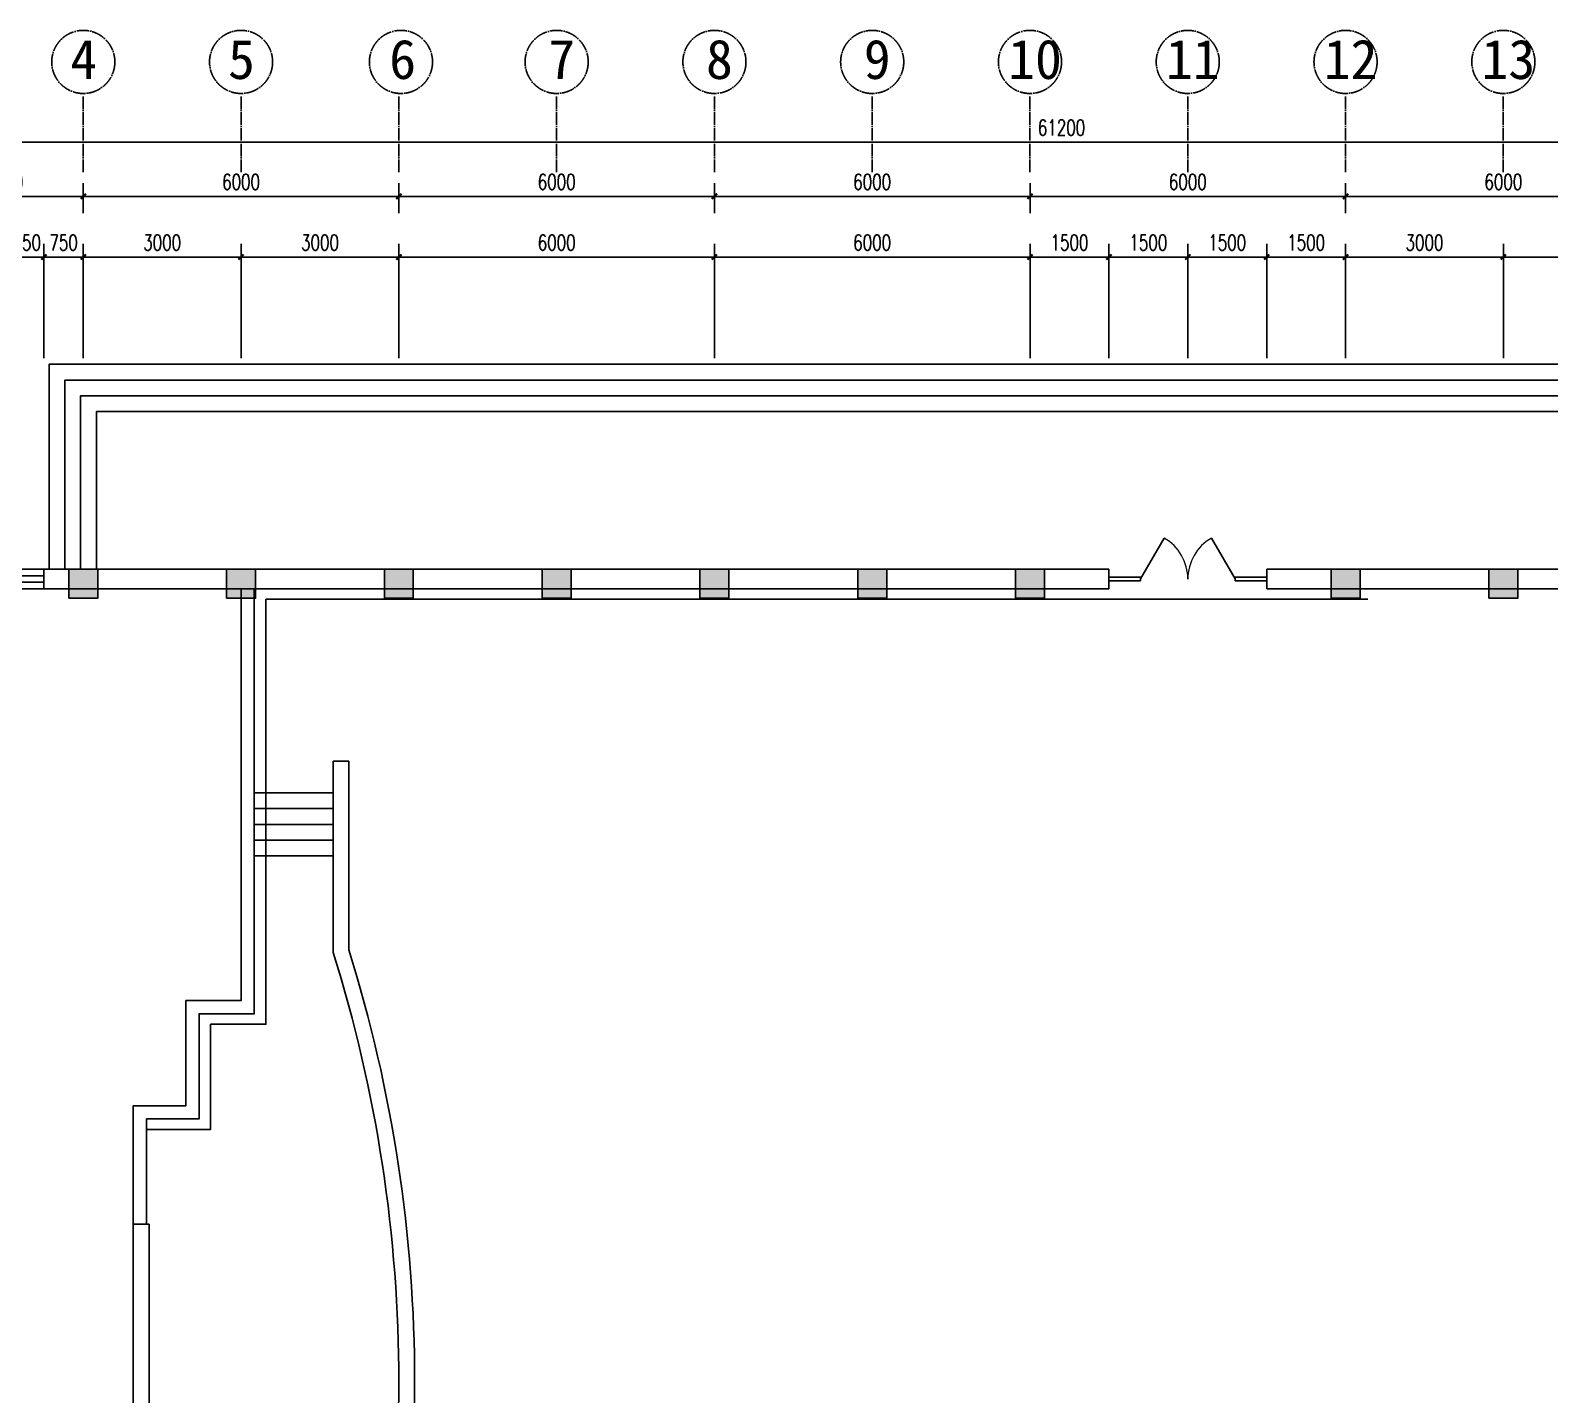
# Model space of a CAD drawing. Header units: millimetres. Extents: x -150677 to 588340, y -254013 to 149700.
# Drawn here: x 55388 to 84274, y 123715 to 149657 of the extents above; entities that cross this region are included whole.
import ezdxf

# ---------------------------------------------------------------- set-up
doc = ezdxf.new("R2010")
doc.units = ezdxf.units.MM
doc.header["$LTSCALE"] = 10
doc.header["$MEASUREMENT"] = 0
doc.linetypes.add('ACAD_ISO04W100', pattern=[30, 24, -3, 0, -3])
for name, color, linetype in [('1-Aa轴线', 240, 'ACAD_ISO04W100'), ('1-Ab轴号', 3, 'Continuous'), ('1-Ba原始建筑墙体', 2, 'Continuous'), ('1-Bb新建墙体', 7, 'Continuous'), ('2-Bb顶面辅助线', 8, 'Continuous'), ('5-Aa原始建筑淡显填充', 251, 'Continuous'), ('6-Ab柱体', 6, 'Continuous'), ('6-Ac楼梯', 122, 'Continuous'), ('6-Ba门', 136, 'Continuous'), ('6-Bb窗', 5, 'Continuous'), ('PUB_DIM', 3, 'Continuous')]:
    doc.layers.add(name, color=color, linetype=linetype)
doc.styles.add('_TCH_DIM_T3', font='SIMPLEX', dxfattribs={"width": 0.705882, "bigfont": 'GBCBIG'})
doc.styles.get("Standard").update_dxf_attribs({"font": ''})
doc.styles.get('Standard').set_extended_font_data('SimSun')
doc.dimstyles.new('_TCH_ARCH&&100', dxfattribs={"dimtxt": 297.5, "dimasz": 100, "dimexe": 250, "dimexo": 300, "dimgap": 126.25, "dimtad": 1, "dimdec": 0, "dimzin": 0, "dimdsep": 46, "dimtxsty": '_TCH_DIM_T3', "dimblk": 'ARCHTICK', "dimcen": 0.09, "dimclrt": 7, "dimazin": 2, "dimtfac": 1, "dimtdec": 0, "dimtix": 1, "dimtmove": 2, "dimatfit": 3, "dimfxl": 1, "dimtolj": 1, "dimtzin": 0, "dimarcsym": 0})

# ---------------------------------------------------------------- blocks, each defined once
blk = doc.blocks.new('_ArchTick')
at = {"color": 0, "linetype": 'ByBlock', "const_width": 0.4}
blk.add_lwpolyline([(-0.5, -0.5), (0.5, 0.5)], dxfattribs=at)
blk = doc.blocks.new('*D1058')
at = {"layer": 'Defpoints', "color": 0, "transparency": 16777216}
for p in [(55644, 145347), (54994, 143127), (55644, 143127)]:
    blk.add_point(p, dxfattribs=at)
at = {"layer": 'PUB_DIM', "color": 0, "lineweight": -2, "transparency": 16777216}
for p, q in [((54994, 143427), (54994, 145597)), ((55644, 143427), (55644, 145597)), ((54994, 145347), (54894, 145347)), ((54994, 145347), (55644, 145347)), ((55644, 145347), (55744, 145347))]:
    blk.add_line(p, q, dxfattribs=at)
at = {"layer": 'PUB_DIM', "color": 0, "lineweight": -2, "transparency": 16777216, "xscale": 100, "yscale": 100, "zscale": 100}
blk.add_blockref('_ArchTick', (54994, 145347), dxfattribs=at)
at = {"layer": 'PUB_DIM', "color": 0, "lineweight": -2, "transparency": 16777216, "xscale": 100, "yscale": 100, "zscale": 100, "rotation": 180}
blk.add_blockref('_ArchTick', (55644, 145347), dxfattribs=at)
at = {"layer": 'PUB_DIM', "color": 7, "transparency": 16777216, "insert": (55319, 145622), "char_height": 297.5, "attachment_point": 5, "style": '_TCH_DIM_T3'}
blk.add_mtext('\\A1;650', dxfattribs=at)
blk = doc.blocks.new('*D1059')
at = {"layer": 'Defpoints', "color": 0, "transparency": 16777216}
for p in [(56394, 145347), (55644, 143127), (56394, 143127)]:
    blk.add_point(p, dxfattribs=at)
at = {"layer": 'PUB_DIM', "color": 0, "lineweight": -2, "transparency": 16777216}
for p, q in [((55644, 143427), (55644, 145597)), ((56394, 143427), (56394, 145597)), ((55644, 145347), (55544, 145347)), ((55644, 145347), (56394, 145347)), ((56394, 145347), (56494, 145347))]:
    blk.add_line(p, q, dxfattribs=at)
at = {"layer": 'PUB_DIM', "color": 0, "lineweight": -2, "transparency": 16777216, "xscale": 100, "yscale": 100, "zscale": 100}
blk.add_blockref('_ArchTick', (55644, 145347), dxfattribs=at)
at = {"layer": 'PUB_DIM', "color": 0, "lineweight": -2, "transparency": 16777216, "xscale": 100, "yscale": 100, "zscale": 100, "rotation": 180}
blk.add_blockref('_ArchTick', (56394, 145347), dxfattribs=at)
at = {"layer": 'PUB_DIM', "color": 7, "transparency": 16777216, "insert": (56019, 145622), "char_height": 297.5, "attachment_point": 5, "style": '_TCH_DIM_T3'}
blk.add_mtext('\\A1;750', dxfattribs=at)
blk = doc.blocks.new('*D1060')
at = {"layer": 'Defpoints', "color": 0, "transparency": 16777216}
for p in [(59394, 145347), (56394, 143127), (59394, 143127)]:
    blk.add_point(p, dxfattribs=at)
at = {"layer": 'PUB_DIM', "color": 0, "lineweight": -2, "transparency": 16777216}
for p, q in [((56394, 143427), (56394, 145597)), ((59394, 143427), (59394, 145597)), ((56394, 145347), (59394, 145347))]:
    blk.add_line(p, q, dxfattribs=at)
at = {"layer": 'PUB_DIM', "color": 0, "lineweight": -2, "transparency": 16777216, "xscale": 100, "yscale": 100, "zscale": 100, "rotation": 180}
blk.add_blockref('_ArchTick', (56394, 145347), dxfattribs=at)
at = {"layer": 'PUB_DIM', "color": 0, "lineweight": -2, "transparency": 16777216, "xscale": 100, "yscale": 100, "zscale": 100}
blk.add_blockref('_ArchTick', (59394, 145347), dxfattribs=at)
at = {"layer": 'PUB_DIM', "color": 7, "transparency": 16777216, "insert": (57894, 145622), "char_height": 297.5, "attachment_point": 5, "style": '_TCH_DIM_T3'}
blk.add_mtext('\\A1;3000', dxfattribs=at)
blk = doc.blocks.new('*D1061')
at = {"layer": 'Defpoints', "color": 0, "transparency": 16777216}
for p in [(62394, 145347), (59394, 143127), (62394, 143127)]:
    blk.add_point(p, dxfattribs=at)
at = {"layer": 'PUB_DIM', "color": 0, "lineweight": -2, "transparency": 16777216}
for p, q in [((59394, 143427), (59394, 145597)), ((62394, 143427), (62394, 145597)), ((59394, 145347), (62394, 145347))]:
    blk.add_line(p, q, dxfattribs=at)
at = {"layer": 'PUB_DIM', "color": 0, "lineweight": -2, "transparency": 16777216, "xscale": 100, "yscale": 100, "zscale": 100, "rotation": 180}
blk.add_blockref('_ArchTick', (59394, 145347), dxfattribs=at)
at = {"layer": 'PUB_DIM', "color": 0, "lineweight": -2, "transparency": 16777216, "xscale": 100, "yscale": 100, "zscale": 100}
blk.add_blockref('_ArchTick', (62394, 145347), dxfattribs=at)
at = {"layer": 'PUB_DIM', "color": 7, "transparency": 16777216, "insert": (60894, 145622), "char_height": 297.5, "attachment_point": 5, "style": '_TCH_DIM_T3'}
blk.add_mtext('\\A1;3000', dxfattribs=at)
blk = doc.blocks.new('*D1062')
at = {"layer": 'Defpoints', "color": 0, "transparency": 16777216}
for p in [(68394, 145347), (62394, 143127), (68394, 143127)]:
    blk.add_point(p, dxfattribs=at)
at = {"layer": 'PUB_DIM', "color": 0, "lineweight": -2, "transparency": 16777216}
for p, q in [((62394, 143427), (62394, 145597)), ((68394, 143427), (68394, 145597)), ((62394, 145347), (68394, 145347))]:
    blk.add_line(p, q, dxfattribs=at)
at = {"layer": 'PUB_DIM', "color": 0, "lineweight": -2, "transparency": 16777216, "xscale": 100, "yscale": 100, "zscale": 100, "rotation": 180}
blk.add_blockref('_ArchTick', (62394, 145347), dxfattribs=at)
at = {"layer": 'PUB_DIM', "color": 0, "lineweight": -2, "transparency": 16777216, "xscale": 100, "yscale": 100, "zscale": 100}
blk.add_blockref('_ArchTick', (68394, 145347), dxfattribs=at)
at = {"layer": 'PUB_DIM', "color": 7, "transparency": 16777216, "insert": (65394, 145622), "char_height": 297.5, "attachment_point": 5, "style": '_TCH_DIM_T3'}
blk.add_mtext('\\A1;6000', dxfattribs=at)
blk = doc.blocks.new('*D1063')
at = {"layer": 'Defpoints', "color": 0, "transparency": 16777216}
for p in [(74394, 145347), (68394, 143127), (74394, 143127)]:
    blk.add_point(p, dxfattribs=at)
at = {"layer": 'PUB_DIM', "color": 0, "lineweight": -2, "transparency": 16777216}
for p, q in [((68394, 143427), (68394, 145597)), ((74394, 143427), (74394, 145597)), ((68394, 145347), (74394, 145347))]:
    blk.add_line(p, q, dxfattribs=at)
at = {"layer": 'PUB_DIM', "color": 0, "lineweight": -2, "transparency": 16777216, "xscale": 100, "yscale": 100, "zscale": 100, "rotation": 180}
blk.add_blockref('_ArchTick', (68394, 145347), dxfattribs=at)
at = {"layer": 'PUB_DIM', "color": 0, "lineweight": -2, "transparency": 16777216, "xscale": 100, "yscale": 100, "zscale": 100}
blk.add_blockref('_ArchTick', (74394, 145347), dxfattribs=at)
at = {"layer": 'PUB_DIM', "color": 7, "transparency": 16777216, "insert": (71394, 145622), "char_height": 297.5, "attachment_point": 5, "style": '_TCH_DIM_T3'}
blk.add_mtext('\\A1;6000', dxfattribs=at)
blk = doc.blocks.new('*D1064')
at = {"layer": 'Defpoints', "color": 0, "transparency": 16777216}
for p in [(75894, 145347), (74394, 143127), (75894, 143127)]:
    blk.add_point(p, dxfattribs=at)
at = {"layer": 'PUB_DIM', "color": 0, "lineweight": -2, "transparency": 16777216}
for p, q in [((74394, 143427), (74394, 145597)), ((75894, 143427), (75894, 145597)), ((74394, 145347), (75894, 145347))]:
    blk.add_line(p, q, dxfattribs=at)
at = {"layer": 'PUB_DIM', "color": 0, "lineweight": -2, "transparency": 16777216, "xscale": 100, "yscale": 100, "zscale": 100, "rotation": 180}
blk.add_blockref('_ArchTick', (74394, 145347), dxfattribs=at)
at = {"layer": 'PUB_DIM', "color": 0, "lineweight": -2, "transparency": 16777216, "xscale": 100, "yscale": 100, "zscale": 100}
blk.add_blockref('_ArchTick', (75894, 145347), dxfattribs=at)
at = {"layer": 'PUB_DIM', "color": 7, "transparency": 16777216, "insert": (75144, 145622), "char_height": 297.5, "attachment_point": 5, "style": '_TCH_DIM_T3'}
blk.add_mtext('\\A1;1500', dxfattribs=at)
blk = doc.blocks.new('*D1065')
at = {"layer": 'Defpoints', "color": 0, "transparency": 16777216}
for p in [(77394, 145347), (75894, 143127), (77394, 143127)]:
    blk.add_point(p, dxfattribs=at)
at = {"layer": 'PUB_DIM', "color": 0, "lineweight": -2, "transparency": 16777216}
for p, q in [((75894, 143427), (75894, 145597)), ((77394, 143427), (77394, 145597)), ((75894, 145347), (77394, 145347))]:
    blk.add_line(p, q, dxfattribs=at)
at = {"layer": 'PUB_DIM', "color": 0, "lineweight": -2, "transparency": 16777216, "xscale": 100, "yscale": 100, "zscale": 100, "rotation": 180}
blk.add_blockref('_ArchTick', (75894, 145347), dxfattribs=at)
at = {"layer": 'PUB_DIM', "color": 0, "lineweight": -2, "transparency": 16777216, "xscale": 100, "yscale": 100, "zscale": 100}
blk.add_blockref('_ArchTick', (77394, 145347), dxfattribs=at)
at = {"layer": 'PUB_DIM', "color": 7, "transparency": 16777216, "insert": (76644, 145622), "char_height": 297.5, "attachment_point": 5, "style": '_TCH_DIM_T3'}
blk.add_mtext('\\A1;1500', dxfattribs=at)
blk = doc.blocks.new('*D1066')
at = {"layer": 'Defpoints', "color": 0, "transparency": 16777216}
for p in [(78894, 145347), (77394, 143127), (78894, 143127)]:
    blk.add_point(p, dxfattribs=at)
at = {"layer": 'PUB_DIM', "color": 0, "lineweight": -2, "transparency": 16777216}
for p, q in [((77394, 143427), (77394, 145597)), ((78894, 143427), (78894, 145597)), ((77394, 145347), (78894, 145347))]:
    blk.add_line(p, q, dxfattribs=at)
at = {"layer": 'PUB_DIM', "color": 0, "lineweight": -2, "transparency": 16777216, "xscale": 100, "yscale": 100, "zscale": 100, "rotation": 180}
blk.add_blockref('_ArchTick', (77394, 145347), dxfattribs=at)
at = {"layer": 'PUB_DIM', "color": 0, "lineweight": -2, "transparency": 16777216, "xscale": 100, "yscale": 100, "zscale": 100}
blk.add_blockref('_ArchTick', (78894, 145347), dxfattribs=at)
at = {"layer": 'PUB_DIM', "color": 7, "transparency": 16777216, "insert": (78144, 145622), "char_height": 297.5, "attachment_point": 5, "style": '_TCH_DIM_T3'}
blk.add_mtext('\\A1;1500', dxfattribs=at)
blk = doc.blocks.new('*D1067')
at = {"layer": 'Defpoints', "color": 0, "transparency": 16777216}
for p in [(80394, 145347), (78894, 143127), (80394, 143127)]:
    blk.add_point(p, dxfattribs=at)
at = {"layer": 'PUB_DIM', "color": 0, "lineweight": -2, "transparency": 16777216}
for p, q in [((78894, 143427), (78894, 145597)), ((80394, 143427), (80394, 145597)), ((78894, 145347), (80394, 145347))]:
    blk.add_line(p, q, dxfattribs=at)
at = {"layer": 'PUB_DIM', "color": 0, "lineweight": -2, "transparency": 16777216, "xscale": 100, "yscale": 100, "zscale": 100, "rotation": 180}
blk.add_blockref('_ArchTick', (78894, 145347), dxfattribs=at)
at = {"layer": 'PUB_DIM', "color": 0, "lineweight": -2, "transparency": 16777216, "xscale": 100, "yscale": 100, "zscale": 100}
blk.add_blockref('_ArchTick', (80394, 145347), dxfattribs=at)
at = {"layer": 'PUB_DIM', "color": 7, "transparency": 16777216, "insert": (79644, 145622), "char_height": 297.5, "attachment_point": 5, "style": '_TCH_DIM_T3'}
blk.add_mtext('\\A1;1500', dxfattribs=at)
blk = doc.blocks.new('*D1068')
at = {"layer": 'Defpoints', "color": 0, "transparency": 16777216}
for p in [(83394, 145347), (80394, 143127), (83394, 143127)]:
    blk.add_point(p, dxfattribs=at)
at = {"layer": 'PUB_DIM', "color": 0, "lineweight": -2, "transparency": 16777216}
for p, q in [((80394, 143427), (80394, 145597)), ((83394, 143427), (83394, 145597)), ((80394, 145347), (83394, 145347))]:
    blk.add_line(p, q, dxfattribs=at)
at = {"layer": 'PUB_DIM', "color": 0, "lineweight": -2, "transparency": 16777216, "xscale": 100, "yscale": 100, "zscale": 100, "rotation": 180}
blk.add_blockref('_ArchTick', (80394, 145347), dxfattribs=at)
at = {"layer": 'PUB_DIM', "color": 0, "lineweight": -2, "transparency": 16777216, "xscale": 100, "yscale": 100, "zscale": 100}
blk.add_blockref('_ArchTick', (83394, 145347), dxfattribs=at)
at = {"layer": 'PUB_DIM', "color": 7, "transparency": 16777216, "insert": (81894, 145622), "char_height": 297.5, "attachment_point": 5, "style": '_TCH_DIM_T3'}
blk.add_mtext('\\A1;3000', dxfattribs=at)
blk = doc.blocks.new('*D1069')
at = {"layer": 'Defpoints', "color": 0, "transparency": 16777216}
for p in [(86394, 145347), (83394, 143127), (86394, 143127)]:
    blk.add_point(p, dxfattribs=at)
at = {"layer": 'PUB_DIM', "color": 0, "lineweight": -2, "transparency": 16777216}
for p, q in [((83394, 143427), (83394, 145597)), ((86394, 143427), (86394, 145597)), ((83394, 145347), (86394, 145347))]:
    blk.add_line(p, q, dxfattribs=at)
at = {"layer": 'PUB_DIM', "color": 0, "lineweight": -2, "transparency": 16777216, "xscale": 100, "yscale": 100, "zscale": 100, "rotation": 180}
blk.add_blockref('_ArchTick', (83394, 145347), dxfattribs=at)
at = {"layer": 'PUB_DIM', "color": 0, "lineweight": -2, "transparency": 16777216, "xscale": 100, "yscale": 100, "zscale": 100}
blk.add_blockref('_ArchTick', (86394, 145347), dxfattribs=at)
at = {"layer": 'PUB_DIM', "color": 7, "transparency": 16777216, "insert": (84894, 145622), "char_height": 297.5, "attachment_point": 5, "style": '_TCH_DIM_T3'}
blk.add_mtext('\\A1;3000', dxfattribs=at)
blk = doc.blocks.new('*D1078')
at = {"layer": 'Defpoints', "color": 0, "transparency": 16777216}
for p in [(56394, 146501), (53394, 145879), (56394, 145879)]:
    blk.add_point(p, dxfattribs=at)
at = {"layer": 'PUB_DIM', "color": 0, "lineweight": -2, "transparency": 16777216}
for p, q in [((53394, 146179), (53394, 146751)), ((56394, 146179), (56394, 146751)), ((53394, 146501), (56394, 146501))]:
    blk.add_line(p, q, dxfattribs=at)
at = {"layer": 'PUB_DIM', "color": 0, "lineweight": -2, "transparency": 16777216, "xscale": 100, "yscale": 100, "zscale": 100, "rotation": 180}
blk.add_blockref('_ArchTick', (53394, 146501), dxfattribs=at)
at = {"layer": 'PUB_DIM', "color": 0, "lineweight": -2, "transparency": 16777216, "xscale": 100, "yscale": 100, "zscale": 100}
blk.add_blockref('_ArchTick', (56394, 146501), dxfattribs=at)
at = {"layer": 'PUB_DIM', "color": 7, "transparency": 16777216, "insert": (54894, 146776), "char_height": 297.5, "attachment_point": 5, "style": '_TCH_DIM_T3'}
blk.add_mtext('\\A1;3000', dxfattribs=at)
blk = doc.blocks.new('*D1079')
at = {"layer": 'Defpoints', "color": 0, "transparency": 16777216}
for p in [(62394, 146501), (56394, 145879), (62394, 145879)]:
    blk.add_point(p, dxfattribs=at)
at = {"layer": 'PUB_DIM', "color": 0, "lineweight": -2, "transparency": 16777216}
for p, q in [((56394, 146179), (56394, 146751)), ((62394, 146179), (62394, 146751)), ((56394, 146501), (62394, 146501))]:
    blk.add_line(p, q, dxfattribs=at)
at = {"layer": 'PUB_DIM', "color": 0, "lineweight": -2, "transparency": 16777216, "xscale": 100, "yscale": 100, "zscale": 100, "rotation": 180}
blk.add_blockref('_ArchTick', (56394, 146501), dxfattribs=at)
at = {"layer": 'PUB_DIM', "color": 0, "lineweight": -2, "transparency": 16777216, "xscale": 100, "yscale": 100, "zscale": 100}
blk.add_blockref('_ArchTick', (62394, 146501), dxfattribs=at)
at = {"layer": 'PUB_DIM', "color": 7, "transparency": 16777216, "insert": (59394, 146776), "char_height": 297.5, "attachment_point": 5, "style": '_TCH_DIM_T3'}
blk.add_mtext('\\A1;6000', dxfattribs=at)
blk = doc.blocks.new('*D1080')
at = {"layer": 'Defpoints', "color": 0, "transparency": 16777216}
for p in [(68394, 146501), (62394, 145879), (68394, 145879)]:
    blk.add_point(p, dxfattribs=at)
at = {"layer": 'PUB_DIM', "color": 0, "lineweight": -2, "transparency": 16777216}
for p, q in [((62394, 146179), (62394, 146751)), ((68394, 146179), (68394, 146751)), ((62394, 146501), (68394, 146501))]:
    blk.add_line(p, q, dxfattribs=at)
at = {"layer": 'PUB_DIM', "color": 0, "lineweight": -2, "transparency": 16777216, "xscale": 100, "yscale": 100, "zscale": 100, "rotation": 180}
blk.add_blockref('_ArchTick', (62394, 146501), dxfattribs=at)
at = {"layer": 'PUB_DIM', "color": 0, "lineweight": -2, "transparency": 16777216, "xscale": 100, "yscale": 100, "zscale": 100}
blk.add_blockref('_ArchTick', (68394, 146501), dxfattribs=at)
at = {"layer": 'PUB_DIM', "color": 7, "transparency": 16777216, "insert": (65394, 146776), "char_height": 297.5, "attachment_point": 5, "style": '_TCH_DIM_T3'}
blk.add_mtext('\\A1;6000', dxfattribs=at)
blk = doc.blocks.new('*D1081')
at = {"layer": 'Defpoints', "color": 0, "transparency": 16777216}
for p in [(74394, 146501), (68394, 145879), (74394, 145879)]:
    blk.add_point(p, dxfattribs=at)
at = {"layer": 'PUB_DIM', "color": 0, "lineweight": -2, "transparency": 16777216}
for p, q in [((68394, 146179), (68394, 146751)), ((74394, 146179), (74394, 146751)), ((68394, 146501), (74394, 146501))]:
    blk.add_line(p, q, dxfattribs=at)
at = {"layer": 'PUB_DIM', "color": 0, "lineweight": -2, "transparency": 16777216, "xscale": 100, "yscale": 100, "zscale": 100, "rotation": 180}
blk.add_blockref('_ArchTick', (68394, 146501), dxfattribs=at)
at = {"layer": 'PUB_DIM', "color": 0, "lineweight": -2, "transparency": 16777216, "xscale": 100, "yscale": 100, "zscale": 100}
blk.add_blockref('_ArchTick', (74394, 146501), dxfattribs=at)
at = {"layer": 'PUB_DIM', "color": 7, "transparency": 16777216, "insert": (71394, 146776), "char_height": 297.5, "attachment_point": 5, "style": '_TCH_DIM_T3'}
blk.add_mtext('\\A1;6000', dxfattribs=at)
blk = doc.blocks.new('*D1082')
at = {"layer": 'Defpoints', "color": 0, "transparency": 16777216}
for p in [(80394, 146501), (74394, 145879), (80394, 145879)]:
    blk.add_point(p, dxfattribs=at)
at = {"layer": 'PUB_DIM', "color": 0, "lineweight": -2, "transparency": 16777216}
for p, q in [((74394, 146179), (74394, 146751)), ((80394, 146179), (80394, 146751)), ((74394, 146501), (80394, 146501))]:
    blk.add_line(p, q, dxfattribs=at)
at = {"layer": 'PUB_DIM', "color": 0, "lineweight": -2, "transparency": 16777216, "xscale": 100, "yscale": 100, "zscale": 100, "rotation": 180}
blk.add_blockref('_ArchTick', (74394, 146501), dxfattribs=at)
at = {"layer": 'PUB_DIM', "color": 0, "lineweight": -2, "transparency": 16777216, "xscale": 100, "yscale": 100, "zscale": 100}
blk.add_blockref('_ArchTick', (80394, 146501), dxfattribs=at)
at = {"layer": 'PUB_DIM', "color": 7, "transparency": 16777216, "insert": (77394, 146776), "char_height": 297.5, "attachment_point": 5, "style": '_TCH_DIM_T3'}
blk.add_mtext('\\A1;6000', dxfattribs=at)
blk = doc.blocks.new('*D1083')
at = {"layer": 'Defpoints', "color": 0, "transparency": 16777216}
for p in [(86394, 146501), (80394, 145879), (86394, 145879)]:
    blk.add_point(p, dxfattribs=at)
at = {"layer": 'PUB_DIM', "color": 0, "lineweight": -2, "transparency": 16777216}
for p, q in [((80394, 146179), (80394, 146751)), ((86394, 146179), (86394, 146751)), ((80394, 146501), (86394, 146501))]:
    blk.add_line(p, q, dxfattribs=at)
at = {"layer": 'PUB_DIM', "color": 0, "lineweight": -2, "transparency": 16777216, "xscale": 100, "yscale": 100, "zscale": 100, "rotation": 180}
blk.add_blockref('_ArchTick', (80394, 146501), dxfattribs=at)
at = {"layer": 'PUB_DIM', "color": 0, "lineweight": -2, "transparency": 16777216, "xscale": 100, "yscale": 100, "zscale": 100}
blk.add_blockref('_ArchTick', (86394, 146501), dxfattribs=at)
at = {"layer": 'PUB_DIM', "color": 7, "transparency": 16777216, "insert": (83394, 146776), "char_height": 297.5, "attachment_point": 5, "style": '_TCH_DIM_T3'}
blk.add_mtext('\\A1;6000', dxfattribs=at)
blk = doc.blocks.new('*D1088')
at = {"layer": 'Defpoints', "color": 0, "transparency": 16777216}
for p in [(105594, 147533), (44394, 146751), (105594, 146751)]:
    blk.add_point(p, dxfattribs=at)
at = {"layer": 'PUB_DIM', "color": 0, "lineweight": -2, "transparency": 16777216}
for p, q in [((44394, 147051), (44394, 147783)), ((105594, 147051), (105594, 147783)), ((44394, 147533), (105594, 147533))]:
    blk.add_line(p, q, dxfattribs=at)
at = {"layer": 'PUB_DIM', "color": 0, "lineweight": -2, "transparency": 16777216, "xscale": 100, "yscale": 100, "zscale": 100, "rotation": 180}
blk.add_blockref('_ArchTick', (44394, 147533), dxfattribs=at)
at = {"layer": 'PUB_DIM', "color": 0, "lineweight": -2, "transparency": 16777216, "xscale": 100, "yscale": 100, "zscale": 100}
blk.add_blockref('_ArchTick', (105594, 147533), dxfattribs=at)
at = {"layer": 'PUB_DIM', "color": 7, "transparency": 16777216, "insert": (74994, 147808), "char_height": 297.5, "attachment_point": 5, "style": '_TCH_DIM_T3'}
blk.add_mtext('\\A1;61200', dxfattribs=at)
blk = doc.blocks.new('$DorLib2D$00000018')
for p, q in [((-0.2991, 0.0015), (-0.15, 0.2598)), ((0.2991, 0.0015), (0.15, 0.2598)), ((-0.5, 0.0111), (-0.2991, 0.0111)), ((-0.2991, 0.0111), (-0.2991, -0.0111)), ((0.2991, 0.0111), (0.5, 0.0111)), ((0.2991, 0.0111), (0.2991, -0.0111)), ((-0.5, -0.0111), (-0.2991, -0.0111)), ((0.2991, -0.0111), (0.5, -0.0111))]:
    blk.add_line(p, q)
at = {"lineweight": 13}
for centre, start, end in [((-0.3, 0), 0, 60), ((0.3, 0), 120, 180)]:
    blk.add_arc(centre, 0.3, start, end, dxfattribs=at)
blk = doc.blocks.new('$WINLIB2D$00000001')
at = {"color": 0}
for points in [[(-0.5, 0.5), (-0.5, -0.5)], [(-0.5, 0.5), (0.5, 0.5)], [(0.5, -0.5), (0.5, 0.5)], [(0.5, 0.167), (-0.5, 0.167)], [(0.5, -0.167), (-0.5, -0.167)], [(-0.5, -0.5), (0.5, -0.5)]]:
    blk.add_lwpolyline(points, dxfattribs=at)

msp = doc.modelspace()

# ---------------------------------------------------------------- hatches: boundary and pattern name
at = {"layer": '5-Aa原始建筑淡显填充'}
for points in [[(56118.7, 138858.7), (56668.7, 138858.7), (56668.7, 139408.7), (56118.7, 139408.7)], [(59118.7, 138858.7), (59668.7, 138858.7), (59668.7, 139408.7), (59118.7, 139408.7)], [(62118.7, 138858.7), (62668.7, 138858.7), (62668.7, 139408.7), (62118.7, 139408.7)], [(65118.7, 138858.7), (65668.7, 138858.7), (65668.7, 139408.7), (65118.7, 139408.7)], [(68118.7, 138858.7), (68668.7, 138858.7), (68668.7, 139408.7), (68118.7, 139408.7)], [(71118.7, 138858.7), (71668.7, 138858.7), (71668.7, 139408.7), (71118.7, 139408.7)], [(74118.7, 138858.7), (74668.7, 138858.7), (74668.7, 139408.7), (74118.7, 139408.7)], [(80118.7, 138858.7), (80668.7, 138858.7), (80668.7, 139408.7), (80118.7, 139408.7)], [(83118.7, 138858.7), (83668.7, 138858.7), (83668.7, 139408.7), (83118.7, 139408.7)]]:
    msp.add_hatch(color=251, dxfattribs=at).paths.add_polyline_path(points)

# ---------------------------------------------------------------- linework, layer by layer
at = {"layer": '1-Aa轴线'}
for p, q in [((56393.7, 146960.4), (56393.7, 148457.2)), ((59393.7, 146960.4), (59393.7, 148457.2)), ((62393.7, 146960.4), (62393.7, 148457.2)), ((65393.7, 146960.4), (65393.7, 148457.2)), ((68393.7, 146960.4), (68393.7, 148457.2)), ((71393.7, 146960.4), (71393.7, 148457.2)), ((74393.7, 146960.4), (74393.7, 148457.2)), ((77393.7, 146960.4), (77393.7, 148457.2)), ((80393.7, 146960.4), (80393.7, 148457.2)), ((83393.7, 146960.4), (83393.7, 148457.2))]:
    msp.add_line(p, q, dxfattribs=at)
for centre in [(56393.7, 149057.2), (59393.7, 149057.2), (62433.7, 149057.2), (65393.7, 149057.2), (68393.7, 149057.2), (71393.7, 149057.2), (74393.7, 149057.2), (77393.7, 149057.2), (80393.7, 149057.2), (83393.7, 149057.2)]:
    msp.add_circle(centre, 600, dxfattribs=at)
at = {"layer": '1-Ba原始建筑墙体'}
for p, q in [((59393.7, 139408.7), (55643.7, 139408.7)), ((55643.7, 139408.7), (55643.7, 139038.7)), ((75894.6, 139408.7), (59393.7, 139408.7)), ((75894.6, 139038.7), (75894.6, 139408.7)), ((98353.7, 139408.7), (78894.6, 139408.7)), ((78894.6, 139408.7), (78894.6, 139038.7)), ((55643.7, 139038.7), (75894.6, 139038.7)), ((78894.6, 139038.7), (98233.7, 139038.7))]:
    msp.add_line(p, q, dxfattribs=at)
at = {"layer": '1-Bb新建墙体'}
for points in [[(57343.7, 126958.7), (57343.7, 129208.7), (58343.7, 129208.7), (58343.7, 131208.7), (59393.7, 131208.7), (59393.7, 139038.7)], [(57593.7, 126958.7), (57593.7, 128958.7), (58593.7, 128958.7), (58593.7, 130958.7), (59643.7, 130958.7), (59643.7, 139038.7)]]:
    msp.add_lwpolyline(points, dxfattribs=at)
msp.add_lwpolyline([(57643.7, 126958.7), (57643.7, 120958.7), (57343.7, 120958.7), (57343.7, 126958.7)], close=True, dxfattribs=at)
at = {"layer": '2-Bb顶面辅助线'}
msp.add_lwpolyline([(80815.8, 138838.7), (59864.9, 138838.7), (59864.9, 130758.7), (58814.9, 130758.7), (58814.9, 128758.7), (57593.7, 128758.7)], dxfattribs=at)
at = {"layer": '6-Ab柱体'}
for points in [[(56118.7, 138858.7), (56668.7, 138858.7), (56668.7, 139408.7), (56118.7, 139408.7)], [(59118.7, 138858.7), (59668.7, 138858.7), (59668.7, 139408.7), (59118.7, 139408.7)], [(62118.7, 138858.7), (62668.7, 138858.7), (62668.7, 139408.7), (62118.7, 139408.7)], [(65118.7, 138858.7), (65668.7, 138858.7), (65668.7, 139408.7), (65118.7, 139408.7)], [(68118.7, 138858.7), (68668.7, 138858.7), (68668.7, 139408.7), (68118.7, 139408.7)], [(71118.7, 138858.7), (71668.7, 138858.7), (71668.7, 139408.7), (71118.7, 139408.7)], [(74118.7, 138858.7), (74668.7, 138858.7), (74668.7, 139408.7), (74118.7, 139408.7)], [(80118.7, 138858.7), (80668.7, 138858.7), (80668.7, 139408.7), (80118.7, 139408.7)], [(83118.7, 138858.7), (83668.7, 138858.7), (83668.7, 139408.7), (83118.7, 139408.7)]]:
    msp.add_lwpolyline(points, close=True, dxfattribs=at)
at = {"layer": '6-Ac楼梯'}
for p, q in [((61143.7, 135758.7), (61143.7, 132124.8)), ((61143.7, 135758.7), (61443.7, 135758.7)), ((61443.7, 135758.7), (61443.7, 132170.6))]:
    msp.add_line(p, q, dxfattribs=at)
for points in [[(99133.7, 139408.7), (99133.7, 143308.7), (55743.7, 143308.7), (55743.7, 139408.7)], [(98833.7, 139408.7), (98833.7, 143008.7), (56043.7, 143008.7), (56043.7, 139408.7)], [(98533.7, 139408.7), (98533.7, 142708.7), (56343.7, 142708.7), (56343.7, 139408.7)], [(55643.7, 139408.7), (56643.7, 139408.7), (56643.7, 142408.7)], [(98233.7, 139408.7), (98233.7, 142408.7), (56643.7, 142408.7), (56643.7, 139408.7)], [(59643.7, 135158.7), (61143.7, 135158.7)], [(59643.7, 134858.7), (61143.7, 134858.7)], [(59643.7, 134558.7), (61143.7, 134558.7)], [(59643.7, 134258.7), (61143.7, 134258.7)], [(59643.7, 133958.7), (61143.7, 133958.7)]]:
    msp.add_lwpolyline(points, dxfattribs=at)
for points in [[(61143.7, 132124.8, -0.1530712), (61143.7, 115792.5, -16.0308322)], [(61443.7, 132170.6, -0.1522176), (61443.7, 115746.7)]]:
    msp.add_lwpolyline(points, format="xyb", dxfattribs=at)

# ---------------------------------------------------------------- block references
at = {"layer": '6-Ba门', "xscale": 3000, "yscale": 3000, "zscale": 3000}
msp.add_blockref('$DorLib2D$00000018', (77394.6, 139223.7), dxfattribs=at)
at = {"layer": '6-Bb窗', "xscale": -600, "yscale": -370, "zscale": -600}
msp.add_blockref('$WINLIB2D$00000001', (55343.7, 139223.7), dxfattribs=at)

# ---------------------------------------------------------------- texts
at = {"layer": '1-Ab轴号', "char_height": 750, "width": 36.316, "attachment_point": 1}
for s, insert in [('{\\fSimSun|b0|i0|c134|p2;4}', (56146, 149483)), ('{\\fSimSun|b0|i0|c134|p2;5}', (59146, 149483)), ('{\\fSimSun|b0|i0|c134|p2;6}', (62210.4, 149483)), ('{\\fSimSun|b0|i0|c134|p2;7}', (65233.8, 149483)), ('{\\fSimSun|b0|i0|c134|p2;8}', (68233.8, 149483)), ('{\\fSimSun|b0|i0|c134|p2;9}', (71233.8, 149483)), ('{\\fSimSun|b0|i0|c134|p2;10}', (73979.2, 149483)), ('{\\fSimSun|b0|i0|c134|p2;11}', (76979.2, 149483)), ('{\\fSimSun|b0|i0|c134|p2;12}', (79979.2, 149483)), ('{\\fSimSun|b0|i0|c134|p2;13}', (82979.2, 149483))]:
    msp.add_mtext(s, dxfattribs=dict(at, insert=insert))

# ---------------------------------------------------------------- dimensions: what is measured, and where the dimension line sits
at = {"layer": 'PUB_DIM'}
for p1, p2, distance, picture, middle in [((44393.7, 146750.7), (105593.7, 146750.7), 782.1, '*D1088', (74993.7, 147807.8)), ((53393.7, 145879.2), (56393.7, 145879.2), 621.5, '*D1078', (54893.7, 146775.7)), ((56393.7, 145879.2), (62393.7, 145879.2), 621.5, '*D1079', (59393.7, 146775.7)), ((62393.7, 145879.2), (68393.7, 145879.2), 621.5, '*D1080', (65393.7, 146775.7)), ((68393.7, 145879.2), (74393.7, 145879.2), 621.5, '*D1081', (71393.7, 146775.7)), ((74393.7, 145879.2), (80393.7, 145879.2), 621.5, '*D1082', (77393.7, 146775.7)), ((80393.7, 145879.2), (86393.7, 145879.2), 621.5, '*D1083', (83393.7, 146775.7)), ((54993.7, 143126.9), (55643.7, 143126.9), 2220.4, '*D1058', (55318.7, 145622.3)), ((55643.7, 143126.9), (56393.7, 143126.9), 2220.4, '*D1059', (56018.7, 145622.3)), ((56393.7, 143126.9), (59393.7, 143126.9), 2220.4, '*D1060', (57893.7, 145622.3)), ((59393.7, 143126.9), (62393.7, 143126.9), 2220.4, '*D1061', (60893.7, 145622.3)), ((62393.7, 143126.9), (68393.7, 143126.9), 2220.4, '*D1062', (65393.7, 145622.3)), ((68393.7, 143126.9), (74393.7, 143126.9), 2220.4, '*D1063', (71393.7, 145622.3)), ((74393.7, 143126.9), (75893.7, 143126.9), 2220.4, '*D1064', (75143.7, 145622.3)), ((75893.7, 143126.9), (77393.7, 143126.9), 2220.4, '*D1065', (76643.7, 145622.3)), ((77393.7, 143126.9), (78893.7, 143126.9), 2220.4, '*D1066', (78143.7, 145622.3)), ((78893.7, 143126.9), (80393.7, 143126.9), 2220.4, '*D1067', (79643.7, 145622.3)), ((80393.7, 143126.9), (83393.7, 143126.9), 2220.4, '*D1068', (81893.7, 145622.3)), ((83393.7, 143126.9), (86393.7, 143126.9), 2220.4, '*D1069', (84893.7, 145622.3))]:
    dim = msp.add_aligned_dim(p1=p1, p2=p2, distance=distance, dimstyle='_TCH_ARCH&&100', dxfattribs=at)
    dim.commit()
    dim.dimension.update_dxf_attribs({"geometry": picture, "text_midpoint": middle})

doc.saveas('drawing.dxf')
